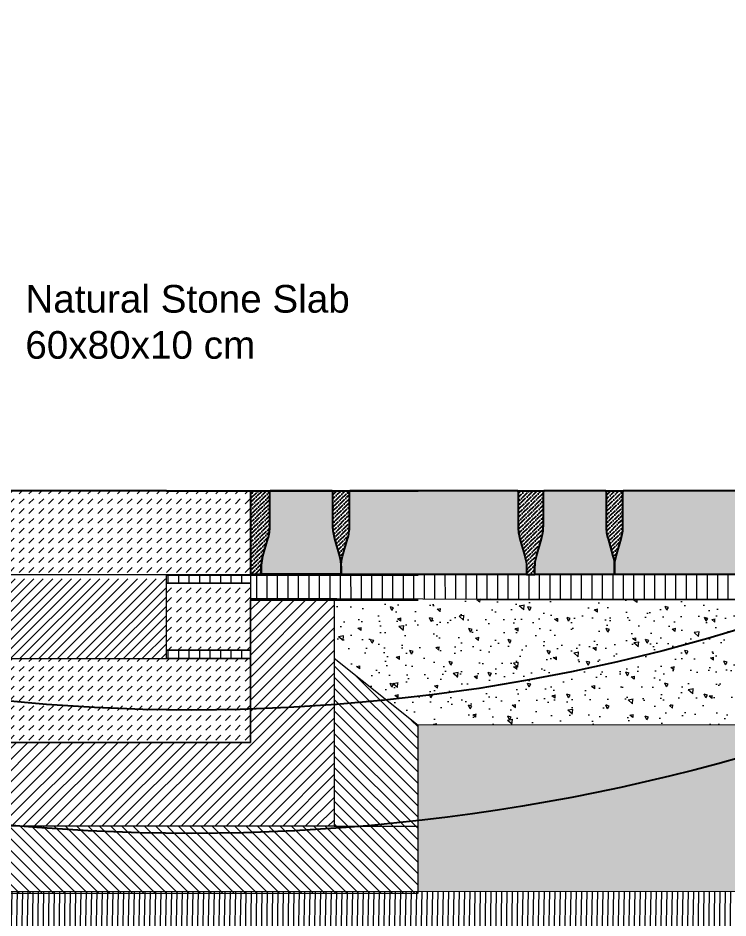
# Model space of a CAD drawing. Header units: metres. Extents: x -325 to 301, y -147 to 149.
# Drawn here: x 64.424 to 65.27, y 26.741 to 27.814 of the extents above; entities that cross this region are included whole.
import ezdxf

# ---------------------------------------------------------------- set-up
doc = ezdxf.new("R2010")
doc.units = ezdxf.units.M
doc.linetypes.add('HIDDEN', pattern=[0.375, 0.25, -0.125])
for name, color, linetype, plot in [('-aux', 50, 'Continuous', False), ('-AUX-QAD', 5, 'Continuous', False), ('02-L-AUX', 2, 'Continuous', False)]:
    doc.layers.add(name, color=color, linetype=linetype, plot=plot)
doc.layers.add('0-TX-1_25', color=7, linetype='Continuous', true_color=0x3f4f7f)
doc.layers.add('EIT_3 TR sorra', color=7, linetype='Continuous', true_color=0xd8ceb0)
doc.layers.add('02-L-Waterfeatures 02', color=152, linetype='Continuous')
doc.layers.add('1-L- kodolé', color=7, linetype='Continuous')
for name, color, linetype, lineweight, true_color in [('03-TR-Paviment_05_Open Joint Precast Pavements', 7, 'Continuous', 5, 0xb3b3b3), ('03-TR-Paviment_08_Natural Stone Bleachers', 7, 'Continuous', 5, 0xafad9d), ('3-TR sorra granitica', 7, 'Continuous', 0, 0xf2dac9), ('3-TR tot_u', 7, 'Continuous', 5, 0x787878)]:
    doc.layers.add(name, color=color, linetype=linetype, lineweight=lineweight, true_color=true_color)
for name, color, linetype, lineweight in [('1-CM', 7, 'Continuous', 0), ('3-TR Formigó', 252, 'Continuous', 0), ('3-TR Seleccionat', 44, 'Continuous', 0), ('3-TR Tot-u', 37, 'Continuous', 0)]:
    doc.layers.add(name, color=color, linetype=linetype, lineweight=lineweight)
doc.styles.get("Standard").update_dxf_attribs({"font": 'arial.ttf'})
pattern_1 = [(45, (-73.57863360661477, -79.45729303602415), (0, 0.01172304347040739), [0.00828944353406974, -0.00828944353406974])]
pattern_2 = [(44.44704254352422, (34.34974876272756, -43.07382382441368), (0.001874050511207277, 0.006619192748027979), [0.008532812500000065, -0.001706562500000014, 0, -0.001706562500000014])]

# ---------------------------------------------------------------- blocks, each defined once
blk = doc.blocks.new('Channel 40cm In Situ + NatStone BRIDGE')
at = {"layer": '02-L-Waterfeatures 02', "lineweight": 9, "transparency": 33554687}
h = blk.add_hatch(dxfattribs=at)
h.set_pattern_fill('ANSI31', color=256, scale=0.002499999999999999, angle=2.627825166700061e-09)
h.set_pattern_definition([(45.00000000262782, (-74.46839384800715, -31.50471234945122), (-0.005612660075925638, 0.005612660075410798), [])])
h.paths.add_polyline_path([(0.3000000000000114, 0.3751946548053837), (0.700000000000017, 0.3751946548053837), (0.6999999999999744, 0.2799999999999869), (0.2999999999999829, 0.2799999999999869)])
at = {"layer": '03-TR-Paviment_08_Natural Stone Bleachers'}
h = blk.add_hatch(dxfattribs=at)
h.set_pattern_fill('DASH', color=256, scale=0.00261084835718732, angle=45, style=0, double=1)
h.set_pattern_definition([(45, (-73.5786336066148, -79.25729303602415), (0, 0.01172304347040739), [0.00828944353406974, -0.00828944353406974])])
h.paths.add_polyline_path([(0.2021016175121417, 0.4799999999999898), (0.1999999999999602, 0.3799999999999955), (0.7999999999999545, 0.3803503295530533), (0.7999999999999545, 0.4796496704469178)])
h = blk.add_hatch(dxfattribs=at)
h.set_pattern_fill('DASH', color=256, scale=0.00261084835718732, angle=45, style=0, double=1)
h.set_pattern_definition(pattern_1)
h.paths.add_polyline_path([(0.2999999999999829, 0.370389309610772), (0.1999999999999886, 0.3703893096107862), (0.1999999999999886, 0.289999999999992), (0.2999999999999829, 0.289999999999992)])
h = blk.add_hatch(dxfattribs=at)
h.set_pattern_fill('DASH', color=256, scale=0.00261084835718732, angle=45, style=0, double=1)
h.set_pattern_definition(pattern_1)
h.paths.add_polyline_path([(0.6999999999999744, 0.3699999999999903), (0.6999999999999886, 0.289999999999992), (0.799999999999983, 0.289999999999992), (0.7999999999999687, 0.3699999999999903)])
h = blk.add_hatch(dxfattribs=at)
h.set_pattern_fill('DASH', color=256, scale=0.00261084835718732, angle=45, style=0, double=1)
h.set_pattern_definition(pattern_1)
h.paths.add_polyline_path([(0.2021016175121702, 0.2799999999999869), (0.1999999999999886, 0.1799999999999926), (0.799999999999983, 0.1803503295530504), (0.799999999999983, 0.2796496704469149)])
at = {"layer": '3-TR Formigó'}
h = blk.add_hatch(dxfattribs=at)
h.set_pattern_fill('ANSI31', color=256, scale=0.003, style=0)
h.set_pattern_definition([(45, (-1.72278030314429, -0.4671306817948562), (-0.006735192090801864, 0.006735192090801864), [])])
h.paths.add_polyline_path([(0.9005951657386646, 0.3498399860566224), (0.8004356631852261, 0.3501600139433663), (0.7995643368147398, 0.1799769889708358), (0.2003349191736561, 0.1799769889708358), (0.2003349762293283, 0.3500000212203531), (0.1003579746080447, 0.3499999787796497), (0.1003579302028186, 0.0799999999999983), (0.8994048342612899, 0.0800000000000125)])
h = blk.add_hatch(dxfattribs=at)
h.set_pattern_fill('ANSI31', color=256, scale=0.003, angle=270, style=0)
h.set_pattern_definition([(315, (-73.57863360661477, -79.45729303602415), (0.006735192090801866, 0.006735192090801864), [])])
h.paths.add_polyline_path([(0, 0), (0.9999999999999858, 0), (1, 0.2000000000000313), (0.8999999999999773, 0.2800000000000153), (0.8999999999999915, 0.07999999999998408), (0.1003579302028186, 0.0799999999999983), (0.09999999999999432, 0.2800000000000153), (-2.842170943040401e-14, 0.2000000000000313)])
at = {"layer": '3-TR sorra granitica'}
h = blk.add_hatch(dxfattribs=at)
h.set_pattern_fill('LINE', color=256, scale=0.09999999999999998, angle=54.36802460532453, style=0)
h.set_pattern_definition([(90.01449684407224, (24.09453329562963, 208.5451601081702), (-0.0124999995998879, -3.162720719002675e-06), [])])
h.paths.add_polyline_path([(0.2999999999999829, 0.3803893096107913), (0.1999999999999886, 0.3803893096107913), (0.1999999999999886, 0.3703893096107862), (0.2999999999999829, 0.3703893096107862)])
h = blk.add_hatch(dxfattribs=at)
h.set_pattern_fill('LINE', color=256, scale=0.09999999999999998, angle=54.36802460532453, style=0)
h.set_pattern_definition([(90.01449684407224, (24.59453329562963, 208.5447707985594), (-0.0124999995998879, -3.162720719002675e-06), [])])
h.paths.add_polyline_path([(0.799999999999983, 0.3799999999999812), (0.6999999999999886, 0.3799999999999812), (0.6999999999999886, 0.3699999999999761), (0.799999999999983, 0.3699999999999761)])
h = blk.add_hatch(dxfattribs=at)
h.set_pattern_fill('LINE', color=256, scale=0.09999999999999998, angle=54.36802460532453, style=0)
h.set_pattern_definition([(90.01449684407228, (24.09453329562963, 208.4547707985594), (-0.0124999995998879, -3.162720719002675e-06), [])])
h.paths.add_polyline_path([(0.2999999999999829, 0.289999999999992), (0.1999999999999886, 0.289999999999992), (0.1999999999999886, 0.2799999999999869), (0.2999999999999829, 0.2799999999999869)])
h = blk.add_hatch(dxfattribs=at)
h.set_pattern_fill('LINE', color=256, scale=0.09999999999999998, angle=54.36802460532453, style=0)
h.set_pattern_definition([(90.01449684407226, (24.59453329562963, 208.4547707985594), (-0.0124999995998879, -3.162720719002675e-06), [])])
h.paths.add_polyline_path([(0.799999999999983, 0.289999999999992), (0.6999999999999886, 0.289999999999992), (0.6999999999999886, 0.2799999999999869), (0.799999999999983, 0.2799999999999869)])
at = {"layer": '02-L-AUX'}
for points in [[(0.6999999999999886, 0.4799999999999898), (0, 0.4799999999998903)], [(0.6999999999999886, 0.4799999999999898), (0.9999999999999716, 0.4799999999998903)], [(0.1999999999999886, 0.3799999999999955), (0, 0.379999999999967)], [(0.1999999999999886, 0.3799999999999955), (0.2999999999999829, 0.3799999999999955)], [(0.6999999999999886, 0.3799999999999955), (0.9999999999999716, 0.379999999999967)], [(0.1999999999999886, 0.3703893096107862), (0.2999999999999829, 0.3703893096107862)], [(0.1999999999999886, 0.3499999999999943), (0, 0.3500000000000369)], [(0.799999999999983, 0.3499999999999943), (0.9999999999999716, 0.3500000000000369)]]:
    blk.add_lwpolyline(points, dxfattribs=at)
at = {"layer": '1-CM'}
for points in [[(0.1999999999999886, 0.3799999999999955), (0.1999999999999744, 0.4799999999999187), (0.7999999999999687, 0.4799999999999471), (0.7999999999999687, 0.3799999999999955)], [(0.1999999999999886, 0.3703893096107862), (0.2999999999999829, 0.3703893096107862), (0.2999999999999829, 0.3799999999999955), (0.1999999999999886, 0.3799999999999955)], [(0.7999999999999687, 0.3699999999999761), (0.6999999999999886, 0.3699999999999761), (0.6999999999999886, 0.3799999999999955), (0.7999999999999687, 0.3799999999999955)], [(0.6999999999999886, 0.289999999999992), (0.6999999999999744, 0.3699999999999903), (0.7999999999999687, 0.3699999999999903), (0.799999999999983, 0.289999999999992)], [(0.8999999999999915, 0.0799999999999983), (0.09999999999999432, 0.0799999999999983), (0.09999999999999432, 0.3499999999999943), (0.1999999999999886, 0.3499999999999943), (0.1999999999999886, 0.1799999999999926), (0.799999999999983, 0.1799999999999926), (0.799999999999983, 0.3499999999999943), (0.8999999999999773, 0.3499999999999943)], [(0.2999999999999829, 0.289999999999992), (0.1999999999999886, 0.289999999999992), (0.1999999999999886, 0.2799999999999869), (0.2999999999999829, 0.2799999999999869)], [(0.6999999999999886, 0.289999999999992), (0.799999999999983, 0.289999999999992), (0.799999999999983, 0.2799999999999869), (0.6999999999999886, 0.2799999999999869)], [(0.1999999999999886, 0.2799999999999869), (0.799999999999983, 0.2799999999999869), (0.799999999999983, 0.1799999999999926), (0.1999999999999886, 0.1799999999999926)]]:
    blk.add_lwpolyline(points, close=True, dxfattribs=at)
for points in [[(0.2999999999999829, 0.3703893096107862), (0.2999999999999829, 0.289999999999992), (0.1999999999999886, 0.289999999999992), (0.1999999999999886, 0.3703893096107862)], [(0.1999999999999886, 0.3703893096107862), (0.2999999999999829, 0.3703893096107862)], [(0.09999999999999432, 0.2800000000000153), (-2.842170943040401e-14, 0.2000000000000313), (0, 0.0799999999999983), (0, 0), (0.8999999999999915, 0), (0.9999999999999858, 0), (0.9999999999999716, 0.07999999999998408), (1, 0.2000000000000313), (0.8999999999999773, 0.2800000000000153)]]:
    blk.add_lwpolyline(points, dxfattribs=at)
at = {"layer": '1-CM', "linetype": 'HIDDEN', "ltscale": 0.05}
for points in [[(0.1003579302028186, 0.0799999999999983), (0.0003579302028242637, 0.0799999999999983)], [(0.8999999999999773, 0.07999999999998408), (0.9999999999999716, 0.07999999999998408)]]:
    blk.add_lwpolyline(points, dxfattribs=at)

msp = doc.modelspace()

# ---------------------------------------------------------------- hatches: boundary and pattern name
at = {"layer": '03-TR-Paviment_05_Open Joint Precast Pavements'}
h = msp.add_hatch(color=256, dxfattribs=at)
h.dxf.hatch_style = 1
edge = h.paths.add_edge_path()
edge.add_line((64.71395298726222, 27.15058830112061), (64.71395505953859, 27.15878407921363))
edge.add_arc((64.76237262126352, 27.15877182770409), 0.04841756327498413, 163.9864828330387, 179.9855019594291, ccw=False)
edge.add_line((64.71583382207434, 27.17212849658209), (64.7217857102515, 27.1928667264196))
edge.add_arc((64.66685852486702, 27.20863086528236), 0.05714458651827584, 343.9864856215377, 359.9855047478197)
edge.add_line((64.72400310955656, 27.20861640828063), (64.72401351542639, 27.24974168122746))
edge.add_line((64.72401351542639, 27.24974168122746), (64.72481072054005, 27.24974148045213))
edge.add_line((64.72481072054005, 27.24974148045213), (64.72481093317448, 27.25058555623551))
edge.add_line((64.72481093317448, 27.25058555623551), (64.79810872573671, 27.25056701109405))
edge.add_line((64.79810872573671, 27.25056701109405), (64.79810851217037, 27.24972293298261))
edge.add_line((64.79810851217037, 27.24972293298261), (64.7989057182163, 27.24972273593231))
edge.add_line((64.7989057182163, 27.24972273593231), (64.79889531188002, 27.20859745972598))
edge.add_arc((64.85603989822552, 27.20858299936127), 0.05714458817508952, 179.9855013763611, 195.9845205026442)
edge.add_line((64.80110474101868, 27.19284665733524), (64.8070461332416, 27.17210541410149))
edge.add_arc((64.76050059244115, 27.15877230045542), 0.04841755144475615, -0.014495633851424827, 15.984523492535914, ccw=False)
edge.add_line((64.80891814233637, 27.15876005098266), (64.80891606773167, 27.15056427289024))
edge.add_line((64.80891606773167, 27.15056427289024), (64.71395298726222, 27.15058830112061))
h = msp.add_hatch(color=256, dxfattribs=at)
h.dxf.hatch_style = 1
edge = h.paths.add_edge_path()
edge.add_line((64.8089160714582, 27.15056427777876), (64.8089181437347, 27.15876005633743))
edge.add_arc((64.8573357002567, 27.1587478057875), 0.04841755807180651, 163.9864839670533, 179.9855030934418, ccw=False)
edge.add_line((64.81079690580444, 27.17210447230902), (64.81674879398157, 27.19284270214654))
edge.add_arc((64.76182160362694, 27.20860684170906), 0.05714459148861587, 343.9864863218708, 359.9855054481523)
edge.add_line((64.818966193287, 27.20859238540456), (64.81897659869115, 27.24971765835149))
edge.add_line((64.81897659869115, 27.24971765835149), (64.81977380427037, 27.24971745711039))
edge.add_line((64.81977380427037, 27.24971745711039), (64.81977401783647, 27.25056153429053))
edge.add_line((64.81977401783647, 27.25056153429053), (65.01934546075812, 27.2505110397352))
edge.add_line((65.01934546075812, 27.2505110397352), (65.01934524672612, 27.24966696162387))
edge.add_line((65.01934524672612, 27.24966696162387), (65.02014245184036, 27.24966676317685))
edge.add_line((65.02014245184036, 27.24966676317685), (65.02013204736708, 27.20854148836702))
edge.add_arc((65.07727663513603, 27.20852702611236), 0.05714458959901223, 179.9854994817707, 195.9845186080516)
edge.add_line((65.02234147603997, 27.19279068551074), (65.02828286872855, 27.17204944227686))
edge.add_arc((64.9817373274633, 27.15871633194451), 0.04841755097905366, -0.014499555062513991, 15.984519571329315, ccw=False)
edge.add_line((65.03015487689198, 27.15870407915827), (65.0301528036843, 27.1505083010655))
edge.add_line((65.0301528036843, 27.1505083010655), (64.8089160714582, 27.15056427777876))
h = msp.add_hatch(color=256, dxfattribs=at)
h.dxf.hatch_style = 1
edge = h.paths.add_edge_path()
edge.add_line((65.0401528026775, 27.15050578067198), (65.04015487635111, 27.15870155969596))
edge.add_arc((65.08857243665157, 27.1586893062972), 0.04841756185099461, 163.986480596975, 179.9854997233655, ccw=False)
edge.add_line((65.0420336393524, 27.17204597659862), (65.04798552659808, 27.19278420597075))
edge.add_arc((64.99305833955701, 27.20854834506684), 0.05714458817496195, 343.9864858548797, 359.9855049811629)
edge.add_line((65.05020292590329, 27.20853388829742), (65.05021333177335, 27.24965916217558))
edge.add_line((65.05021333177335, 27.24965916217558), (65.05101053688713, 27.24965896186592))
edge.add_line((65.05101053688713, 27.24965896186592), (65.05101074998697, 27.25050303671784))
edge.add_line((65.05101074998697, 27.25050303671784), (65.12430854208354, 27.25048449157651))
edge.add_line((65.12430854208354, 27.25048449157651), (65.12430832851744, 27.24964041439638))
edge.add_line((65.12430832851744, 27.24964041439638), (65.12510553409726, 27.24964021548358))
edge.add_line((65.12510553409726, 27.24964021548358), (65.1250951291584, 27.20851494113951))
edge.add_arc((65.18223972047403, 27.20850048007515), 0.05714459314539917, 179.985500676121, 195.9845198024015)
edge.add_line((65.12730455829673, 27.1927641373518), (65.13324595051975, 27.17202289458371))
edge.add_arc((65.08670040428399, 27.15868978355403), 0.04841755594941888, -0.014500381525920147, 15.984518744860793, ccw=False)
edge.add_line((65.13511795868286, 27.15867753006813), (65.13511588500972, 27.1504817529068))
edge.add_line((65.13511588500972, 27.1504817529068), (65.0401528026775, 27.15050578067198))
h = msp.add_hatch(color=256, dxfattribs=at)
h.dxf.hatch_style = 1
edge = h.paths.add_edge_path()
edge.add_line((65.13511588501171, 27.15048176082304), (65.13511795915089, 27.15867753938126))
edge.add_arc((65.18353551686485, 27.15866529237748), 0.04841755926287322, 163.9864881638036, 179.9855072901961, ccw=False)
edge.add_line((65.1369967202894, 27.17202195581874), (65.14294860800088, 27.19276018565638))
edge.add_arc((65.08802141787966, 27.20852432687571), 0.05714459172131166, 343.9864846605853, 359.9855037868701)
edge.add_line((65.14516600777199, 27.20850986891425), (65.14517641364179, 27.24963514186109))
edge.add_line((65.14517641364179, 27.24963514186109), (65.14597361875533, 27.2496349406201))
edge.add_line((65.14597361875533, 27.2496349406201), (65.14597383232108, 27.25047901640325))
edge.add_line((65.14597383232108, 27.25047901640325), (65.29179969892016, 27.25044212133808))
edge.add_line((65.29179969892016, 27.25044212133808), (65.29179948442237, 27.24959804276119))
edge.add_line((65.29179948442237, 27.24959804276119), (65.29259669000264, 27.24959784571102))
edge.add_line((65.29259669000264, 27.24959784571102), (65.29258628413201, 27.20847256950456))
edge.add_arc((65.34973087094393, 27.20845811245325), 0.05714458864066561, 179.9855046986451, 195.9845238249278)
edge.add_line((65.29479571420198, 27.19272176711361), (65.30073710595914, 27.17198052341429))
edge.add_arc((65.2541915635019, 27.1586474095358), 0.04841755310148891, -0.014495909346408098, 15.984523217040419, ccw=False)
edge.add_line((65.3026091150538, 27.15863515982981), (65.30260704184644, 27.15043938313403))
edge.add_line((65.30260704184644, 27.15043938313403), (65.13511588501171, 27.15048176082304))
at = {"layer": '3-TR Seleccionat'}
h = msp.add_hatch(dxfattribs=at)
h.set_pattern_fill('ANSI31', color=256, scale=0.002, angle=223.8682194563586, style=0)
h.set_pattern_definition([(268.8682194563586, (428200.4689024796, -659394.9144388171), (-0.006348761178338337, 0.0001254252782496586), [])])
h.paths.add_polyline_path([(62.78800549926113, 26.77150137562819), (62.78800549926113, 26.55036717461917), (65.78835538501548, 26.55036717461917), (65.78835538501548, 26.77206286827484), (64.70055878883137, 26.77206286827484), (64.18046430074493, 26.77206286827484)])
at = {"layer": '3-TR sorra granitica'}
h = msp.add_hatch(dxfattribs=at)
h.set_pattern_fill('LINE', color=256, scale=0.09999999999999998, angle=54.36802460532453, style=0)
h.set_pattern_definition([(90.0144968440723, (88.46811803916695, 235.3123362756042), (-0.0124999995998879, -3.162720719002675e-06), [])])
h.paths.add_polyline_path([(64.90278806597874, 27.15033003228453), (64.90090131717585, 27.14942062565781), (64.70110397544398, 27.15123925019043), (64.70069848834713, 27.12207355907466), (64.90088108599458, 27.12110042211725), (64.90090124737749, 27.15032993779324)])
h.paths.add_polyline_path([(65.78797271768286, 27.12080217171798), (65.78798019981974, 27.15037436242318), (64.9032097799066, 27.15033005340381), (64.90662968611912, 27.12109667896009)])
at = {"layer": '3-TR Tot-u'}
h = msp.add_hatch(dxfattribs=at)
h.set_pattern_fill('EARTH', color=256, scale=0.005, angle=-84.07414778341365)
h.set_pattern_definition([(275.9258522165863, (0.3812685590566218, -52.61536675660805), (0.03485825126725671, -0.02830242601949161), [0.03175, -0.03175]), (275.9258522165863, (0.3931111860478893, -52.6141375393741), (0.03485825126725671, -0.02830242601949161), [0.03175, -0.03175]), (275.9258522165863, (0.4049538130391497, -52.61290832214014), (0.03485825126725671, -0.02830242601949161), [0.03175, -0.03175]), (5.925852216586344, (0.4093110944475598, -52.61644612539259), (0.02830242601949161, 0.03485825126725671), [0.03174999999999994, -0.03174999999999994]), (5.925852216586344, (0.4105403116815154, -52.62828875238384), (0.02830242601949161, 0.03485825126725671), [0.03174999999999994, -0.03174999999999994]), (5.925852216586344, (0.411769528915471, -52.64013137937511), (0.02830242601949161, 0.03485825126725671), [0.03174999999999994, -0.03174999999999994])])
h.paths.add_polyline_path([(64.90074155851818, 26.84973381500159), (64.90074155851819, 26.77202876063032), (65.78788448224502, 26.77206286827484), (65.78793485939815, 26.9711721344712), (64.9007415585182, 26.97035522666445)])
h.paths.add_polyline_path([(63.90074155851821, 26.77192262864306), (63.90109948872103, 26.85191556881965), (63.90076280042365, 26.9418218919733), (63.10074155851821, 26.94160055123164), (63.06490645732578, 26.77204064560744)])
at = {"layer": '3-TR tot_u'}
h = msp.add_hatch(dxfattribs=at)
h.set_pattern_fill('AR-CONC', color=256, scale=0.0002499999999999997, angle=92.9928143935928)
h.set_pattern_definition([(142.9928143935928, (0.5812685590566247, -52.61536675660805), (0.00160133854976033, 0.04569209416202706), [0.004762499999999995, -0.05238749999999995]), (87.99281439359284, (0.5812685590566247, -52.61536675660805), (-0.04723904418761809, -0.01129264178091974), [0.003809999999999996, -0.04191014604249996]), (193.4442590935928, (0.5814020036662626, -52.61155909431271), (-0.04563770368725484, 0.03439945236275431), [0.004047502199999988, -0.04452256114999989]), (139.1770143935928, (0.5685858807074808, -52.61602983269128), (0.00695793884922797, 0.0682260934048176), [0.007143749999999992, -0.07858124999999991]), (189.6283720035927, (0.5691657023843248, -52.61034433027599), (-0.06487092434638955, 0.05604051034146583), [0.006071255784999993, -0.06678390203999993]), (84.17696556359282, (0.5685858807074808, -52.61602983269128), (-0.06487092434352237, 0.05604051034498883), [0.005714991767499994, -0.06286493297999993]), (113.9928143935928, (0.571425012253151, -52.6095227244959), (0.02355245547627941, 0.03918673552424966), [0.004762499999999994, -0.05238749999999994]), (58.99281439359278, (0.571425012253151, -52.6095227244959), (-0.04679086962607495, 0.01302528763197387), [0.003809999999999996, -0.04190999999999995]), (164.4442593935928, (0.5733877168890018, -52.60625716320298), (-0.02323841438272714, 0.05221202305941412), [0.004047502199999996, -0.04452248439999995]), (130.4928143935928, (0.5812685590566247, -52.61536675660805), (-0.02115024290892982, -0.0003325720948346777), [0, -0.04140199999999996, 0, -0.04254499999999996, 0, -0.04206874999999995]), (100.4928143935928, (0.5812685590566247, -52.61536675660805), (-0.02588315998721204, 0.01537450676871891), [0, -0.02425699999999997, 0, -0.04044949999999996, 0, -0.01603374999999999]), (60.4928143935928, (0.5820078888894216, -52.62950794296735), (-0.0003395878614522781, 0.03392619092123889), [0, -0.01587499999999998, 0, -0.04952999999999995, 0, -0.06572249999999992]), (50.49281439359279, (0.5823394269310356, -52.63584928214192), (-0.008281435526141462, 0.03664990282591291), [0, -0.02063749999999995, 0, -0.0328929999999999, 0, -0.04667249999999989])])
h.paths.add_polyline_path([(65.7879349427003, 26.97150137562819), (65.78797264700455, 27.12052282456638), (64.80074155851818, 27.12142510507399), (64.80074155851818, 27.05191556881966), (64.90227227056633, 26.97150137562819)])
at = {"layer": 'EIT_3 TR sorra'}
h = msp.add_hatch(dxfattribs=at)
h.set_pattern_fill('ANSI36', color=256, scale=0.00107500000000001, angle=-0.5529574564757708, style=0, double=1)
h.set_pattern_definition([(44.44704254352422, (34.93840281731178, -43.07367490642709), (0.001874050511207277, 0.006619192748027979), [0.008532812500000065, -0.001706562500000014, 0, -0.001706562500000014])])
edge = h.paths.add_edge_path()
edge.add_line((64.71395298311754, 27.15058480307397), (64.70090124737752, 27.15032993779324))
edge.add_line((64.70090124737752, 27.15032993779324), (64.71395298451417, 27.1505848016766))
edge.add_arc((64.78181713431132, 27.15551128550992), 0.06804272974132691, 165.8674563843116, 184.1520075829988, ccw=False)
edge.add_line((64.71583382072318, 27.17212499667207), (64.72178570703859, 27.19286323023536))
edge.add_arc((64.66685851953075, 27.208627366018), 0.05714458770955602, 343.9864891772949, 359.98550830351)
edge.add_line((64.72400310541246, 27.20861291256227), (64.72401351170122, 27.24974168169406))
edge.add_line((64.72401351170122, 27.24974168169406), (64.70394263402027, 27.24974675904136))
edge.add_line((64.70394263402027, 27.24974675904136), (64.70087845255922, 27.24968622348149))
edge.add_line((64.70087845255922, 27.24968622348149), (64.70090131717589, 27.192724880353))
edge.add_line((64.70090131717589, 27.192724880353), (64.70090131717589, 27.16692880577351))
edge.add_line((64.70090131717589, 27.16692880577351), (64.70090124877498, 27.15032993965553))
edge.add_line((64.70090124877498, 27.15032993965553), (64.71395298451417, 27.1505848016766))
h = msp.add_hatch(dxfattribs=at)
h.set_pattern_fill('ANSI36', color=256, scale=0.00107500000000001, angle=-0.5529574564757708, style=0, double=1)
h.set_pattern_definition(pattern_2)
edge = h.paths.add_edge_path()
edge.add_line((64.80891606778434, 27.15056080022106), (64.80891814145758, 27.15875657784808))
edge.add_arc((64.85733569443437, 27.15874432849008), 0.04841755452629471, 163.9864853767579, 179.9855045028658, ccw=False)
edge.add_line((64.81079690306142, 27.17210099288847), (64.81674878937686, 27.19283922645175))
edge.add_arc((64.76182160091197, 27.20860336743785), 0.05714459006491057, 343.986484427229, 359.9855035534486)
edge.add_line((64.81896618914784, 27.208588909244), (64.81897659589738, 27.24971765905069))
edge.add_line((64.81897659589738, 27.24971765905069), (64.7989057182163, 27.24972273593231))
edge.add_line((64.7989057182163, 27.24972273593231), (64.79889531193231, 27.20859398565982))
edge.add_arc((64.85603990182429, 27.20857952648531), 0.05714459172126336, 179.9855025706079, 195.9845216969183)
edge.add_line((64.80110474153639, 27.19284318233767), (64.80704613422559, 27.17210194143209))
edge.add_arc((64.7605005981628, 27.15876883014002), 0.04841754624202139, -0.01449676774711861, 15.984522358467814, ccw=False)
edge.add_line((64.80891814285505, 27.15875657971038), (64.80891606871553, 27.15056079975518))
h = msp.add_hatch(dxfattribs=at)
h.set_pattern_fill('ANSI36', color=256, scale=0.00107500000000001, angle=-0.5529574564757708, style=0, double=1)
h.set_pattern_definition(pattern_2)
edge = h.paths.add_edge_path()
edge.add_line((65.03015280233875, 27.15050482350722), (65.04015280039805, 27.1505022928694))
edge.add_line((65.04015280039805, 27.1505022928694), (65.04015487453731, 27.15869807189327))
edge.add_arc((65.08857242585721, 27.15868582230283), 0.04841755286946739, 163.9864851012085, 179.9855042273163, ccw=False)
edge.add_line((65.04203363614103, 27.17204248646799), (65.0479855219907, 27.19278071956573))
edge.add_arc((64.99305833849606, 27.208544859852), 0.05714458509447097, 343.9864837269336, 359.9855028531513)
edge.add_line((65.05020292176131, 27.20853040096097), (65.05021332804823, 27.24965916287501))
edge.add_line((65.05021332804823, 27.24965916287501), (65.02014245091075, 27.24966676992916))
edge.add_line((65.02014245091075, 27.24966676992916), (65.0201320455554, 27.20853800894622))
edge.add_arc((65.07727663544742, 27.2085235497717), 0.057144591721306, 179.9855025706009, 195.9845216969134)
edge.add_line((65.02234147515948, 27.19278720562406), (65.02828286784867, 27.17204596471848))
edge.add_arc((64.98173732823973, 27.15871285461843), 0.04841754932281864, -0.014499279407687027, 15.984519846804687, ccw=False)
edge.add_line((65.03015487601223, 27.15870060206555), (65.03015280233875, 27.15050482350722))
edge.add_line((65.03015280233875, 27.15050482350722), (65.04015280039805, 27.1505022928694))
h = msp.add_hatch(dxfattribs=at)
h.set_pattern_fill('ANSI36', color=256, scale=0.00107500000000001, angle=-0.5529574564757708, style=0, double=1)
h.set_pattern_definition(pattern_2)
edge = h.paths.add_edge_path()
edge.add_line((65.13511588273003, 27.1504782641729), (65.13511795640329, 27.1586740417999))
edge.add_arc((65.18353551103696, 27.15866179267433), 0.04841755618312204, 163.9864856523074, 179.9855047784152, ccw=False)
edge.add_line((65.13699671800724, 27.17201845730597), (65.14294860432256, 27.19275669040357))
edge.add_arc((65.08802141443422, 27.20852083327961), 0.05714459195449037, 343.986482999524, 359.9855021257413)
edge.add_line((65.14516600455931, 27.20850637366135), (65.14517640991666, 27.24963514256054))
edge.add_line((65.14517640991666, 27.24963514256054), (65.12510553176993, 27.24964021944228))
edge.add_line((65.12510553176993, 27.24964021944228), (65.12509512641259, 27.20851145054309))
edge.add_arc((65.18223971796128, 27.20849699113529), 0.05714459337803798, 179.9855023371257, 195.9845214634358)
edge.add_line((65.12730455601654, 27.19276064675527), (65.13324594823982, 27.17201940491847))
edge.add_arc((65.0867004159555, 27.15868629077752), 0.04841754339416195, -0.01449229551587905, 15.98452683069462, ccw=False)
edge.add_line((65.13511795780084, 27.15867404412785), (65.13511588366113, 27.15047826324135))

# ---------------------------------------------------------------- linework, layer by layer
at = {"layer": '-aux'}
for points in [[(64.71395298451417, 27.1505848016766), (64.71395298311754, 27.15058480307397), (64.70090124737752, 27.15032993779324), (64.71395298451417, 27.1505848016766, -0.07995110872889244), (64.71583382072318, 27.17212499667207), (64.72178570703859, 27.19286323023536, 0.06992251114800961), (64.72400310541246, 27.20861291256227), (64.72401351170122, 27.24974168169406), (64.70394263402027, 27.24974675904136), (64.70087845255922, 27.24968622348149), (64.70090131717589, 27.192724880353), (64.70090131717589, 27.16692880577351), (64.70090124877498, 27.15032993965553), (64.71395298451417, 27.1505848016766), (64.71395298311754, 27.15058480307397)], [(64.80891606871553, 27.15056079975518), (64.80891606778434, 27.15056080022106), (64.80891814145758, 27.15875657784808, -0.06992251114754273), (64.81079690306142, 27.17210099288847), (64.81674878937686, 27.19283922645175, 0.06992251114800961), (64.81896618914784, 27.208588909244), (64.81897659589738, 27.24971765905069), (64.7989057182163, 27.24972273593231), (64.79889531193231, 27.20859398565982, 0.0699225111484148), (64.80110474153639, 27.19284318233767), (64.80704613422559, 27.17210194143209, -0.06992251114798485), (64.80891814285505, 27.15875657971038), (64.80891606871553, 27.15056079975518), (64.80891606778434, 27.15056080022106)], [(65.03015280233875, 27.15050482350722), (65.04015280039805, 27.1505022928694), (65.04015487453731, 27.15869807189327, -0.06992251114754273), (65.04203363614103, 27.17204248646799), (65.0479855219907, 27.19278071956573, 0.06992251114800961), (65.05020292176131, 27.20853040096097), (65.05021332804823, 27.24965916287501), (65.02014245091075, 27.24966676992916), (65.0201320455554, 27.20853800894622, 0.0699225111484148), (65.02234147515948, 27.19278720562406), (65.02828286784867, 27.17204596471848, -0.06992251114798485), (65.03015487601223, 27.15870060206555), (65.03015280233875, 27.15050482350722), (65.04015280039805, 27.1505022928694)], [(65.13511588366113, 27.15047826324135), (65.13511588273003, 27.1504782641729), (65.13511795640329, 27.1586740417999, -0.06992251114754273), (65.13699671800724, 27.17201845730597), (65.14294860432256, 27.19275669040357, 0.06992251114800961), (65.14516600455931, 27.20850637366135), (65.14517640991666, 27.24963514256054), (65.12510553176993, 27.24964021944228), (65.12509512641259, 27.20851145054309, 0.0699225111484148), (65.12730455601654, 27.19276064675527), (65.13324594823982, 27.17201940491847, -0.06992251114798485), (65.13511795780084, 27.15867404412785), (65.13511588366113, 27.15047826324135), (65.13511588273003, 27.1504782641729)]]:
    msp.add_lwpolyline(points, format="xyb", dxfattribs=at)
at = {"layer": '-AUX-QAD'}
for centre, radius in [((64.63065285732773, 29.23765525903809), 2.396175422524493), ((64.63065285732773, 29.23765525903809), 2.249055570647946), ((64.2702327943879, 27.0186477602675), 1.820887697150468), ((64.2702327943879, 27.0186477602675), 1.644287805263133)]:
    msp.add_circle(centre, radius, dxfattribs=at)
at = {"layer": '1-CM'}
for p, q in [((65.78797258844244, 27.12029136535125), (64.97497336516683, 27.12029136535125)), ((65.78793485939815, 26.9711721344712), (64.9007415585182, 26.97050538025835))]:
    msp.add_line(p, q, dxfattribs=at)
for points in [[(64.70153934078476, 27.1503566305562), (65.78798019533336, 27.1503566305562)], [(64.90662968611912, 27.12109667896009), (64.70142953260776, 27.1217535311879)], [(65.78797264699811, 27.12052279920661), (64.90662968611912, 27.12109667896009)], [(65.78788437934543, 26.77165617074157), (62.78800549926113, 26.77207974304479)]]:
    msp.add_lwpolyline(points, dxfattribs=at)
at = {"layer": '1-L- kodolé'}
for points in [[(64.71395298726222, 27.15058830112061), (64.71395505953859, 27.15878407921363, -0.06992251114875708), (64.71583382207434, 27.17212849658209), (64.7217857102515, 27.1928667264196, 0.0699225111482901), (64.72400310955656, 27.20861640828063), (64.72401351542639, 27.24974168122746), (64.72481072054005, 27.24974148045213), (64.72481093317448, 27.25058555623551), (64.79810872573671, 27.25056701109405), (64.79810851217037, 27.24972293298261), (64.7989057182163, 27.24972273593231), (64.79889531188002, 27.20859745972598, 0.0699225111482901), (64.80110474101868, 27.19284665733524), (64.8070461332416, 27.17210541410149, -0.06992251114875708), (64.80891814233637, 27.15876005098266), (64.80891606773167, 27.15056427289024)], [(64.8089160714582, 27.15056427777876), (64.8089181437347, 27.15876005633743, -0.06992251114875708), (64.81079690580444, 27.17210447230902), (64.81674879398157, 27.19284270214654, 0.0699225111482901), (64.818966193287, 27.20859238540456), (64.81897659869115, 27.24971765835149), (64.81977380427037, 27.24971745711039), (64.81977401783647, 27.25056153429053), (65.01934546075812, 27.2505110397352), (65.01934524672612, 27.24966696162387), (65.02014245184036, 27.24966676317685), (65.02013204736708, 27.20854148836702, 0.0699225111482901), (65.02234147603997, 27.19279068551074), (65.02828286872855, 27.17204944227686, -0.06992251114875708), (65.03015487689198, 27.15870407915827), (65.0301528036843, 27.1505083010655)], [(65.0401528026775, 27.15050578067198), (65.04015487635111, 27.15870155969596, -0.06992251114875708), (65.0420336393524, 27.17204597659862), (65.04798552659808, 27.19278420597075, 0.0699225111482901), (65.05020292590329, 27.20853388829742), (65.05021333177335, 27.24965916217558), (65.05101053688713, 27.24965896186592), (65.05101074998697, 27.25050303671784), (65.12430854208354, 27.25048449157651), (65.12430832851744, 27.24964041439638), (65.12510553409726, 27.24964021548358), (65.1250951291584, 27.20851494113951, 0.0699225111482901), (65.12730455829673, 27.1927641373518), (65.13324595051975, 27.17202289458371, -0.06992251114875708), (65.13511795868286, 27.15867753006813), (65.13511588500972, 27.1504817529068)], [(65.13511588501171, 27.15048176082304), (65.13511795915089, 27.15867753938126, -0.06992251114875708), (65.1369967202894, 27.17202195581874), (65.14294860800088, 27.19276018565638, 0.0699225111482901), (65.14516600777199, 27.20850986891425), (65.14517641364179, 27.24963514186109), (65.14597361875533, 27.2496349406201), (65.14597383232108, 27.25047901640325), (65.29179969892016, 27.25044212133808), (65.29179948442237, 27.24959804276119), (65.29259669000264, 27.24959784571102), (65.29258628413201, 27.20847256950456, 0.0699225111482901), (65.29479571420198, 27.19272176711361), (65.30073710595914, 27.17198052341429, -0.06992251114875708), (65.3026091150538, 27.15863515982981), (65.30260704184644, 27.15043938313403)]]:
    msp.add_lwpolyline(points, format="xyb", close=True, dxfattribs=at)

# ---------------------------------------------------------------- block references
at = {"layer": '1-CM'}
msp.add_blockref('Channel 40cm In Situ + NatStone BRIDGE', (63.90074155851822, 26.77003090715792), dxfattribs=at)

# ---------------------------------------------------------------- texts
at = {"layer": '0-TX-1_25', "insert": (64.4324275977267, 27.49574740968151), "char_height": 0.033, "attachment_point": 1}
msp.add_mtext_dynamic_manual_height_columns('Natural Stone Slab 60x80x10 cm', width=0.5140735017147051, gutter_width=12.5, heights=[0], dxfattribs=at)

doc.saveas('drawing.dxf')
